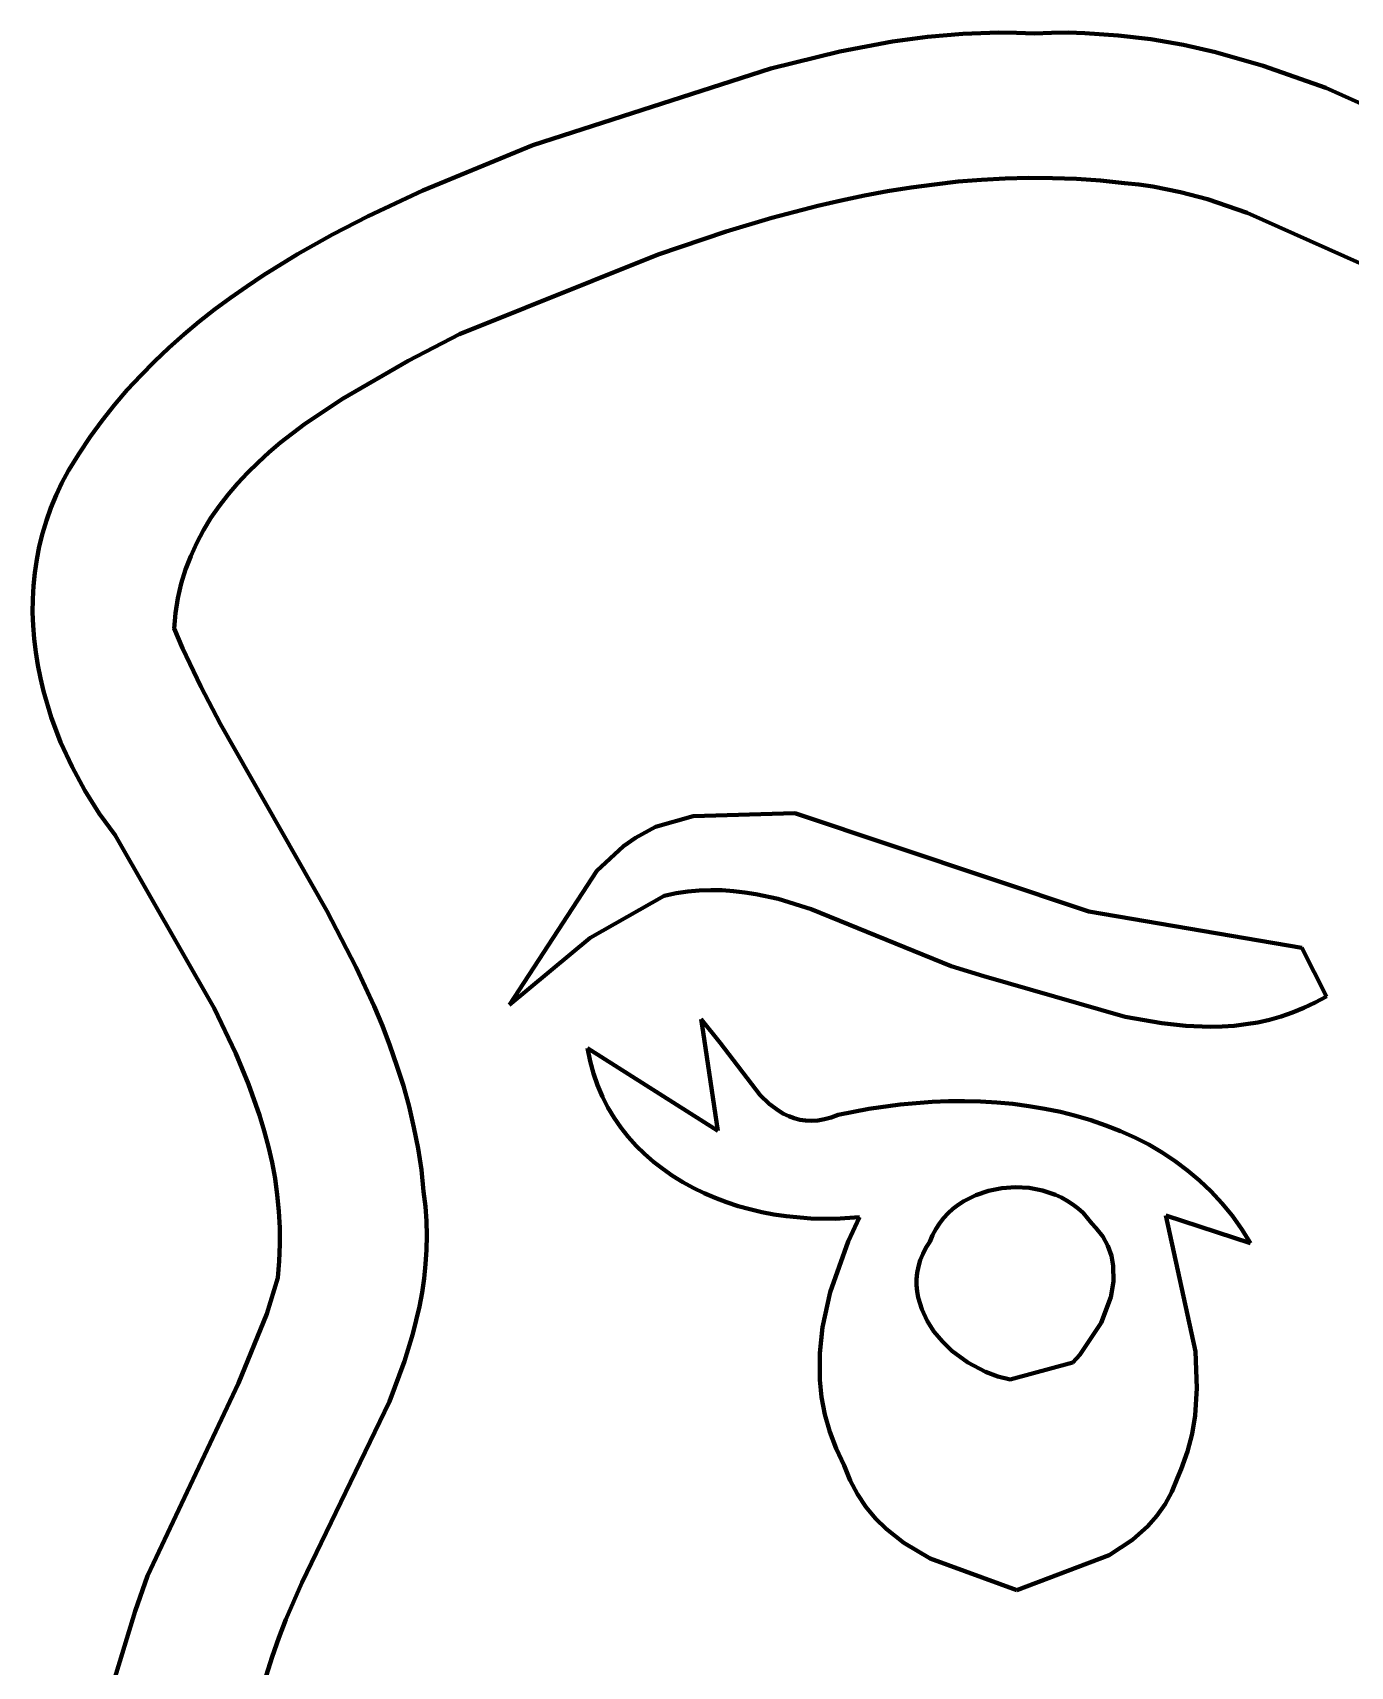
# Model space of a CAD drawing. Header units: millimetres. Extents: x 0 to 17.8, y 0 to 10.
# Drawn here: x 13.922 to 14.755, y 7.755 to 8.788 of the extents above; entities that cross this region are included whole.
import ezdxf

# ---------------------------------------------------------------- set-up
doc = ezdxf.new("R2010")
doc.units = ezdxf.units.MM
doc.layers.add('color#010101ff', color=7, linetype='CONTINUOUS', lineweight=100)
doc.layers.add('color#ffffffff', color=7, linetype='CONTINUOUS', lineweight=100)

msp = doc.modelspace()

# ---------------------------------------------------------------- linework, layer by layer
at = {"layer": 'color#010101ff'}
for p, q in [((14.4324, 8.776), (14.4655, 8.7822)), ((14.4655, 8.7822), (14.4877, 8.7852)), ((14.4877, 8.7852), (14.5101, 8.7871)), ((14.5101, 8.7871), (14.5327, 8.7879)), ((14.5327, 8.7879), (14.544, 8.7878)), ((14.544, 8.7878), (14.5554, 8.7874)), ((14.5554, 8.7874), (14.566, 8.7878)), ((14.566, 8.7878), (14.5766, 8.7879)), ((14.5766, 8.7879), (14.5872, 8.7876)), ((14.5872, 8.7876), (14.6081, 8.7862)), ((14.6081, 8.7862), (14.6288, 8.7837)), ((14.6288, 8.7837), (14.6494, 8.7801)), ((14.6494, 8.7801), (14.6697, 8.7755)), ((14.3887, 8.7653), (14.4324, 8.776)), ((14.6697, 8.7755), (14.6999, 8.767)), ((14.2384, 8.7168), (14.3887, 8.7653)), ((14.6999, 8.767), (14.7395, 8.7531)), ((14.7395, 8.7531), (14.8446, 8.7053)), ((14.1688, 8.6881), (14.2384, 8.7168)), ((14.1343, 8.6719), (14.1688, 8.6881)), ((14.4625, 8.6876), (14.4478, 8.6849)), ((14.4773, 8.69), (14.4625, 8.6876)), ((14.4921, 8.692), (14.4773, 8.69)), ((14.507, 8.6937), (14.4921, 8.692)), ((14.5219, 8.6949), (14.507, 8.6937)), ((14.5368, 8.6957), (14.5219, 8.6949)), ((14.5518, 8.6961), (14.5368, 8.6957)), ((14.5668, 8.696), (14.5518, 8.6961)), ((14.5819, 8.6955), (14.5668, 8.696)), ((14.597, 8.6944), (14.5819, 8.6955)), ((14.6122, 8.6928), (14.597, 8.6944)), ((14.6212, 8.6919), (14.6122, 8.6928)), ((14.6301, 8.6906), (14.6212, 8.6919)), ((14.6475, 8.6871), (14.6301, 8.6906)), ((14.6647, 8.6826), (14.6475, 8.6871)), ((14.4185, 8.6784), (14.3893, 8.6708)), ((14.4331, 8.6818), (14.4185, 8.6784)), ((14.4478, 8.6849), (14.4331, 8.6818)), ((14.6898, 8.674), (14.6647, 8.6826)), ((14.1117, 8.6603), (14.1343, 8.6719)), ((14.3893, 8.6708), (14.3604, 8.6622)), ((14.8038, 8.6229), (14.6898, 8.674)), ((14.0896, 8.6478), (14.1117, 8.6603)), ((14.3604, 8.6622), (14.3175, 8.6477)), ((14.068, 8.6345), (14.0896, 8.6478)), ((14.3175, 8.6477), (14.1919, 8.5973)), ((14.0575, 8.6275), (14.068, 8.6345)), ((14.0472, 8.6203), (14.0575, 8.6275)), ((14.0372, 8.6128), (14.0472, 8.6203)), ((14.0177, 8.597), (14.0273, 8.6051)), ((14.0273, 8.6051), (14.0372, 8.6128)), ((14.0083, 8.5887), (14.0177, 8.597)), ((14.1919, 8.5973), (14.1595, 8.5804)), ((13.9993, 8.5801), (14.0083, 8.5887)), ((13.9905, 8.5712), (13.9993, 8.5801)), ((14.1595, 8.5804), (14.118, 8.5565)), ((13.9739, 8.5525), (13.982, 8.562)), ((13.982, 8.562), (13.9905, 8.5712)), ((13.9661, 8.5426), (13.9739, 8.5525)), ((14.118, 8.5565), (14.094, 8.5404)), ((13.9586, 8.5324), (13.9661, 8.5426)), ((13.9516, 8.5219), (13.9586, 8.5324)), ((14.094, 8.5404), (14.0789, 8.5287)), ((13.9449, 8.511), (13.9516, 8.5219)), ((14.0717, 8.5226), (14.0647, 8.5162)), ((14.0789, 8.5287), (14.0717, 8.5226)), ((13.9407, 8.5032), (13.9449, 8.511)), ((14.0647, 8.5162), (14.058, 8.5097)), ((13.937, 8.4954), (13.9407, 8.5032)), ((14.0517, 8.5029), (14.0457, 8.4959)), ((14.058, 8.5097), (14.0517, 8.5029)), ((13.9337, 8.4874), (13.937, 8.4954)), ((14.0457, 8.4959), (14.0401, 8.4886)), ((13.9284, 8.4712), (13.9309, 8.4794)), ((13.9309, 8.4794), (13.9337, 8.4874)), ((14.0349, 8.4811), (14.0301, 8.4733)), ((14.0401, 8.4886), (14.0349, 8.4811)), ((13.9264, 8.463), (13.9284, 8.4712)), ((14.0301, 8.4733), (14.0259, 8.4653)), ((13.9248, 8.4548), (13.9264, 8.463)), ((14.0259, 8.4653), (14.0221, 8.457)), ((13.9236, 8.4465), (13.9248, 8.4548)), ((14.0188, 8.4484), (14.0161, 8.4396)), ((14.0221, 8.457), (14.0188, 8.4484)), ((13.9223, 8.4298), (13.9228, 8.4381)), ((13.9228, 8.4381), (13.9236, 8.4465)), ((14.0161, 8.4396), (14.014, 8.4304)), ((13.9222, 8.4214), (13.9223, 8.4298)), ((14.014, 8.4304), (14.0125, 8.4209)), ((13.9225, 8.413), (13.9222, 8.4214)), ((14.0125, 8.4209), (14.0117, 8.4111)), ((13.9232, 8.4047), (13.9225, 8.413)), ((14.0117, 8.4111), (14.017, 8.3988)), ((13.9242, 8.3963), (13.9232, 8.4047)), ((14.017, 8.3988), (14.0285, 8.3746)), ((13.9255, 8.388), (13.9242, 8.3963)), ((13.9271, 8.3797), (13.9255, 8.388)), ((13.9291, 8.3715), (13.9271, 8.3797)), ((13.9339, 8.3552), (13.9291, 8.3715)), ((14.0285, 8.3746), (14.0409, 8.3507)), ((13.9399, 8.3393), (13.9339, 8.3552)), ((14.0409, 8.3507), (14.1081, 8.2328)), ((13.9471, 8.3237), (13.9399, 8.3393)), ((13.9552, 8.3087), (13.9471, 8.3237)), ((13.9643, 8.2943), (13.9552, 8.3087)), ((13.9743, 8.2806), (13.9643, 8.2943)), ((14.3396, 8.2926), (14.4039, 8.2944)), ((14.4039, 8.2944), (14.5897, 8.2323)), ((14.3032, 8.2789), (14.3159, 8.2858)), ((14.3159, 8.2858), (14.3396, 8.2926)), ((14.037, 8.1711), (13.9743, 8.2806)), ((14.2787, 8.2581), (14.2956, 8.2735)), ((14.2956, 8.2735), (14.3032, 8.2789)), ((14.2236, 8.1733), (14.2787, 8.2581)), ((14.3213, 8.2422), (14.2746, 8.2157)), ((14.3288, 8.2438), (14.3213, 8.2422)), ((14.3362, 8.2449), (14.3288, 8.2438)), ((14.3435, 8.2456), (14.3362, 8.2449)), ((14.3508, 8.2458), (14.3435, 8.2456)), ((14.358, 8.2457), (14.3508, 8.2458)), ((14.3652, 8.2452), (14.358, 8.2457)), ((14.3723, 8.2444), (14.3652, 8.2452)), ((14.3793, 8.2433), (14.3723, 8.2444)), ((14.3933, 8.2402), (14.3793, 8.2433)), ((14.1081, 8.2328), (14.1267, 8.1968)), ((14.4141, 8.2337), (14.3933, 8.2402)), ((14.5026, 8.1978), (14.4141, 8.2337)), ((14.5897, 8.2323), (14.7243, 8.2094)), ((14.2746, 8.2157), (14.2236, 8.1733)), ((14.7243, 8.2094), (14.7398, 8.1786)), ((14.1267, 8.1968), (14.138, 8.1724)), ((14.5233, 8.1915), (14.5026, 8.1978)), ((14.6127, 8.1657), (14.5233, 8.1915)), ((14.0507, 8.1426), (14.037, 8.1711)), ((14.138, 8.1724), (14.1432, 8.16)), ((14.7256, 8.1713), (14.7184, 8.1684)), ((14.7327, 8.1747), (14.7256, 8.1713)), ((14.7398, 8.1786), (14.7327, 8.1747)), ((14.1432, 8.16), (14.148, 8.1475)), ((14.3446, 8.1643), (14.3567, 8.1493)), ((14.3459, 8.156), (14.3446, 8.1643)), ((14.6357, 8.1616), (14.6127, 8.1657)), ((14.651, 8.16), (14.6357, 8.1616)), ((14.6663, 8.1594), (14.651, 8.16)), ((14.6739, 8.1596), (14.6663, 8.1594)), ((14.6814, 8.1601), (14.6739, 8.1596)), ((14.6889, 8.161), (14.6814, 8.1601)), ((14.6964, 8.1622), (14.6889, 8.161)), ((14.7038, 8.1639), (14.6964, 8.1622)), ((14.7111, 8.1659), (14.7038, 8.1639)), ((14.7184, 8.1684), (14.7111, 8.1659)), ((14.3552, 8.0936), (14.3459, 8.156)), ((14.3567, 8.1493), (14.3819, 8.1162)), ((14.0587, 8.1232), (14.0507, 8.1426)), ((14.148, 8.1475), (14.1524, 8.1348)), ((14.2745, 8.1377), (14.2728, 8.1459)), ((14.2728, 8.1459), (14.3552, 8.0936)), ((14.1524, 8.1348), (14.1565, 8.122)), ((14.2766, 8.1299), (14.2745, 8.1377)), ((14.2792, 8.1224), (14.2766, 8.1299)), ((14.0656, 8.1036), (14.0587, 8.1232)), ((14.1565, 8.122), (14.1601, 8.109)), ((14.2823, 8.1152), (14.2792, 8.1224)), ((14.1601, 8.109), (14.1632, 8.0958)), ((14.2857, 8.1084), (14.2823, 8.1152)), ((14.2896, 8.1019), (14.2857, 8.1084)), ((14.3819, 8.1162), (14.3876, 8.1108)), ((14.3876, 8.1108), (14.3937, 8.1063)), ((14.4313, 8.1037), (14.4506, 8.1075)), ((14.4506, 8.1075), (14.4705, 8.1103)), ((14.4705, 8.1103), (14.4907, 8.1119)), ((14.4907, 8.1119), (14.5009, 8.1123)), ((14.5009, 8.1123), (14.5111, 8.1123)), ((14.5111, 8.1123), (14.5213, 8.1121)), ((14.5213, 8.1121), (14.5315, 8.1115)), ((14.5315, 8.1115), (14.5417, 8.1106)), ((14.5417, 8.1106), (14.5518, 8.1093)), ((14.5518, 8.1093), (14.5618, 8.1076)), ((14.5618, 8.1076), (14.5717, 8.1056)), ((14.0686, 8.0937), (14.0656, 8.1036)), ((14.2939, 8.0957), (14.2896, 8.1019)), ((14.3937, 8.1063), (14.3968, 8.1044)), ((14.3968, 8.1044), (14.4001, 8.1028)), ((14.4001, 8.1028), (14.4035, 8.1016)), ((14.4035, 8.1016), (14.4071, 8.1006)), ((14.4071, 8.1006), (14.4107, 8.1001)), ((14.4107, 8.1001), (14.4145, 8.0999)), ((14.4145, 8.0999), (14.4185, 8.1002)), ((14.4185, 8.1002), (14.4226, 8.1009)), ((14.4226, 8.1009), (14.4269, 8.1021)), ((14.4269, 8.1021), (14.4313, 8.1037)), ((14.5717, 8.1056), (14.5814, 8.1032)), ((14.5814, 8.1032), (14.591, 8.1003)), ((14.591, 8.1003), (14.6005, 8.0971)), ((14.0712, 8.0836), (14.0686, 8.0937)), ((14.1632, 8.0958), (14.1658, 8.0825)), ((14.2985, 8.0898), (14.2939, 8.0957)), ((14.3035, 8.0842), (14.2985, 8.0898)), ((14.6005, 8.0971), (14.6097, 8.0935)), ((14.6097, 8.0935), (14.6187, 8.0894)), ((14.6187, 8.0894), (14.6275, 8.0849)), ((14.0735, 8.0736), (14.0712, 8.0836)), ((14.1658, 8.0825), (14.1679, 8.0689)), ((14.3088, 8.079), (14.3035, 8.0842)), ((14.3145, 8.0741), (14.3088, 8.079)), ((14.6275, 8.0849), (14.636, 8.0799)), ((14.636, 8.0799), (14.6442, 8.0745)), ((14.0754, 8.0634), (14.0735, 8.0736)), ((14.1679, 8.0689), (14.1693, 8.0552)), ((14.3204, 8.0695), (14.3145, 8.0741)), ((14.3266, 8.0652), (14.3204, 8.0695)), ((14.6442, 8.0745), (14.6521, 8.0686)), ((14.6521, 8.0686), (14.6597, 8.0622)), ((14.0768, 8.0531), (14.0754, 8.0634)), ((14.333, 8.0612), (14.3266, 8.0652)), ((14.3396, 8.0576), (14.333, 8.0612)), ((14.3465, 8.0542), (14.3396, 8.0576)), ((14.5347, 8.0574), (14.5263, 8.0557)), ((14.5433, 8.058), (14.5347, 8.0574)), ((14.5519, 8.0575), (14.5433, 8.058)), ((14.5604, 8.0559), (14.5519, 8.0575)), ((14.5685, 8.0532), (14.5604, 8.0559)), ((14.6597, 8.0622), (14.6669, 8.0553)), ((14.0778, 8.0428), (14.0768, 8.0531)), ((14.1693, 8.0552), (14.1704, 8.0458)), ((14.1704, 8.0458), (14.1711, 8.0366)), ((14.3535, 8.0512), (14.3465, 8.0542)), ((14.3607, 8.0485), (14.3535, 8.0512)), ((14.3681, 8.0461), (14.3607, 8.0485)), ((14.3755, 8.044), (14.3681, 8.0461)), ((14.5071, 8.0469), (14.5038, 8.0444)), ((14.5107, 8.0492), (14.5071, 8.0469)), ((14.5182, 8.053), (14.5107, 8.0492)), ((14.5263, 8.0557), (14.5182, 8.053)), ((14.5723, 8.0514), (14.5685, 8.0532)), ((14.576, 8.0494), (14.5723, 8.0514)), ((14.5796, 8.0471), (14.576, 8.0494)), ((14.5829, 8.0445), (14.5796, 8.0471)), ((14.6669, 8.0553), (14.6738, 8.0479)), ((14.6738, 8.0479), (14.6802, 8.04)), ((14.0784, 8.0324), (14.0778, 8.0428)), ((14.1711, 8.0366), (14.1713, 8.0274)), ((14.3831, 8.0423), (14.3755, 8.044)), ((14.3907, 8.0408), (14.3831, 8.0423)), ((14.3984, 8.0396), (14.3907, 8.0408)), ((14.4139, 8.0382), (14.3984, 8.0396)), ((14.4294, 8.038), (14.4139, 8.0382)), ((14.4448, 8.0391), (14.4294, 8.038)), ((14.4375, 8.0237), (14.4448, 8.0391)), ((14.4978, 8.0385), (14.4952, 8.0351)), ((14.5007, 8.0416), (14.4978, 8.0385)), ((14.5038, 8.0444), (14.5007, 8.0416)), ((14.586, 8.0417), (14.5829, 8.0445)), ((14.5889, 8.0385), (14.586, 8.0417)), ((14.5915, 8.0351), (14.5889, 8.0385)), ((14.6918, 8.0227), (14.6384, 8.04)), ((14.6384, 8.04), (14.657, 7.9541)), ((14.6802, 8.04), (14.6862, 8.0316)), ((14.0785, 8.0219), (14.0784, 8.0324)), ((14.1713, 8.0274), (14.1711, 8.0183)), ((14.4909, 8.0277), (14.4892, 8.0235)), ((14.4929, 8.0315), (14.4909, 8.0277)), ((14.4952, 8.0351), (14.4929, 8.0315)), ((14.5941, 8.0324), (14.5915, 8.0351)), ((14.5985, 8.0268), (14.5941, 8.0324)), ((14.6017, 8.0209), (14.5985, 8.0268)), ((14.6862, 8.0316), (14.6918, 8.0227)), ((14.078, 8.0113), (14.0785, 8.0219)), ((14.1711, 8.0183), (14.1705, 8.0093)), ((14.4261, 7.9916), (14.4375, 8.0237)), ((14.4847, 8.0157), (14.4831, 8.0118)), ((14.4867, 8.0196), (14.4847, 8.0157)), ((14.4892, 8.0235), (14.4867, 8.0196)), ((14.6039, 8.0146), (14.6017, 8.0209)), ((14.6051, 8.0082), (14.6039, 8.0146)), ((14.0771, 8.0006), (14.078, 8.0113)), ((14.1705, 8.0093), (14.1696, 8.0003)), ((14.482, 8.0078), (14.4812, 8.0039)), ((14.4831, 8.0118), (14.482, 8.0078)), ((14.6052, 7.9984), (14.6051, 8.0082)), ((14.0702, 7.9779), (14.0771, 8.0006)), ((14.1696, 8.0003), (14.1683, 7.9914)), ((14.4812, 8.0039), (14.4808, 7.9999)), ((14.4808, 7.9999), (14.4808, 7.996)), ((14.4808, 7.996), (14.4811, 7.9921)), ((14.6035, 7.9884), (14.6052, 7.9984)), ((14.1683, 7.9914), (14.1666, 7.9826)), ((14.4213, 7.9696), (14.4261, 7.9916)), ((14.4811, 7.9921), (14.4818, 7.9883)), ((14.4818, 7.9883), (14.4841, 7.9808)), ((14.5974, 7.9723), (14.6035, 7.9884)), ((14.0523, 7.9341), (14.0702, 7.9779)), ((14.1666, 7.9826), (14.1625, 7.9652)), ((14.4841, 7.9808), (14.4875, 7.9736)), ((14.4875, 7.9736), (14.4918, 7.9668)), ((14.1625, 7.9652), (14.1572, 7.948)), ((14.4196, 7.953), (14.4213, 7.9696)), ((14.4918, 7.9668), (14.4971, 7.9604)), ((14.584, 7.9521), (14.5974, 7.9723)), ((14.4197, 7.9363), (14.4196, 7.953)), ((14.4971, 7.9604), (14.5031, 7.9546)), ((14.5031, 7.9546), (14.5133, 7.9471)), ((14.657, 7.9541), (14.658, 7.9309)), ((14.1572, 7.948), (14.1477, 7.9225)), ((14.5133, 7.9471), (14.5244, 7.9412)), ((14.54, 7.9365), (14.5795, 7.9472)), ((14.5795, 7.9472), (14.584, 7.9521)), ((13.9948, 7.8124), (14.0523, 7.9341)), ((14.4208, 7.9253), (14.4197, 7.9363)), ((14.5244, 7.9412), (14.5321, 7.9384)), ((14.5321, 7.9384), (14.54, 7.9365)), ((14.1477, 7.9225), (14.0924, 7.8078)), ((14.4229, 7.9143), (14.4208, 7.9253)), ((14.658, 7.9309), (14.6568, 7.9136)), ((14.4259, 7.9034), (14.4229, 7.9143)), ((14.6568, 7.9136), (14.6549, 7.9021)), ((14.43, 7.8927), (14.4259, 7.9034)), ((14.6549, 7.9021), (14.652, 7.8908)), ((14.4351, 7.8821), (14.43, 7.8927)), ((14.652, 7.8908), (14.648, 7.8797)), ((14.4388, 7.8726), (14.4351, 7.8821)), ((14.4434, 7.8639), (14.4388, 7.8726)), ((14.6456, 7.8742), (14.6421, 7.8654)), ((14.648, 7.8797), (14.6456, 7.8742)), ((14.4487, 7.8559), (14.4434, 7.8639)), ((14.6421, 7.8654), (14.6378, 7.8575)), ((14.4548, 7.8486), (14.4487, 7.8559)), ((14.6327, 7.8502), (14.627, 7.8437)), ((14.6378, 7.8575), (14.6327, 7.8502)), ((14.4616, 7.842), (14.4548, 7.8486)), ((14.4728, 7.8331), (14.4616, 7.842)), ((14.627, 7.8437), (14.6172, 7.835)), ((14.4894, 7.8233), (14.4728, 7.8331)), ((14.6172, 7.835), (14.6025, 7.8253)), ((14.5442, 7.8032), (14.4894, 7.8233)), ((14.6025, 7.8253), (14.5442, 7.8032)), ((13.9871, 7.7899), (13.9948, 7.8124)), ((14.0924, 7.8078), (14.0872, 7.7963)), ((13.9735, 7.7458), (13.9871, 7.7899)), ((14.0872, 7.7963), (14.0823, 7.7847)), ((14.0823, 7.7847), (14.0778, 7.773)), ((14.0778, 7.773), (14.0736, 7.7611)), ((14.0736, 7.7611), (14.0698, 7.7491))]:
    msp.add_line(p, q, dxfattribs=at)
at = {"layer": 'color#ffffffff'}
for p, q in [((14.4655, 8.7822), (14.4324, 8.776)), ((14.4877, 8.7852), (14.4655, 8.7822)), ((14.5101, 8.7871), (14.4877, 8.7852)), ((14.5327, 8.7879), (14.5101, 8.7871)), ((14.544, 8.7878), (14.5327, 8.7879)), ((14.5554, 8.7874), (14.544, 8.7878)), ((14.566, 8.7878), (14.5554, 8.7874)), ((14.5766, 8.7879), (14.566, 8.7878)), ((14.5872, 8.7876), (14.5766, 8.7879)), ((14.6081, 8.7862), (14.5872, 8.7876)), ((14.6288, 8.7837), (14.6081, 8.7862)), ((14.6494, 8.7801), (14.6288, 8.7837)), ((14.6697, 8.7755), (14.6494, 8.7801)), ((14.4324, 8.776), (14.3887, 8.7653)), ((14.6999, 8.767), (14.6697, 8.7755)), ((14.3887, 8.7653), (14.2384, 8.7168)), ((14.7395, 8.7531), (14.6999, 8.767)), ((14.8446, 8.7053), (14.7395, 8.7531)), ((14.2384, 8.7168), (14.1688, 8.6881)), ((14.1688, 8.6881), (14.1343, 8.6719)), ((14.4478, 8.6849), (14.4625, 8.6876)), ((14.4625, 8.6876), (14.4773, 8.69)), ((14.4773, 8.69), (14.4921, 8.692)), ((14.4921, 8.692), (14.507, 8.6937)), ((14.507, 8.6937), (14.5219, 8.6949)), ((14.5219, 8.6949), (14.5368, 8.6957)), ((14.5368, 8.6957), (14.5518, 8.6961)), ((14.5518, 8.6961), (14.5668, 8.696)), ((14.5668, 8.696), (14.5819, 8.6955)), ((14.5819, 8.6955), (14.597, 8.6944)), ((14.597, 8.6944), (14.6122, 8.6928)), ((14.6122, 8.6928), (14.6212, 8.6919)), ((14.6212, 8.6919), (14.6301, 8.6906)), ((14.6301, 8.6906), (14.6475, 8.6871)), ((14.6475, 8.6871), (14.6647, 8.6826)), ((14.3893, 8.6708), (14.4185, 8.6784)), ((14.4185, 8.6784), (14.4331, 8.6818)), ((14.4331, 8.6818), (14.4478, 8.6849)), ((14.6647, 8.6826), (14.6898, 8.674)), ((14.1343, 8.6719), (14.1117, 8.6603)), ((14.3604, 8.6622), (14.3893, 8.6708)), ((14.6898, 8.674), (14.8038, 8.6229)), ((14.1117, 8.6603), (14.0896, 8.6478)), ((14.3175, 8.6477), (14.3604, 8.6622)), ((14.0896, 8.6478), (14.068, 8.6345)), ((14.1919, 8.5973), (14.3175, 8.6477)), ((14.068, 8.6345), (14.0575, 8.6275)), ((14.0575, 8.6275), (14.0472, 8.6203)), ((14.0472, 8.6203), (14.0372, 8.6128)), ((14.0273, 8.6051), (14.0177, 8.597)), ((14.0372, 8.6128), (14.0273, 8.6051)), ((14.0177, 8.597), (14.0083, 8.5887)), ((14.1595, 8.5804), (14.1919, 8.5973)), ((14.0083, 8.5887), (13.9993, 8.5801)), ((13.9993, 8.5801), (13.9905, 8.5712)), ((14.118, 8.5565), (14.1595, 8.5804)), ((13.982, 8.562), (13.9739, 8.5525)), ((13.9905, 8.5712), (13.982, 8.562)), ((13.9739, 8.5525), (13.9661, 8.5426)), ((14.094, 8.5404), (14.118, 8.5565)), ((13.9661, 8.5426), (13.9586, 8.5324)), ((13.9586, 8.5324), (13.9516, 8.5219)), ((14.0789, 8.5287), (14.094, 8.5404)), ((13.9516, 8.5219), (13.9449, 8.511)), ((14.0647, 8.5162), (14.0717, 8.5226)), ((14.0717, 8.5226), (14.0789, 8.5287)), ((13.9449, 8.511), (13.9407, 8.5032)), ((14.058, 8.5097), (14.0647, 8.5162)), ((13.9407, 8.5032), (13.937, 8.4954)), ((14.0457, 8.4959), (14.0517, 8.5029)), ((14.0517, 8.5029), (14.058, 8.5097)), ((13.937, 8.4954), (13.9337, 8.4874)), ((14.0401, 8.4886), (14.0457, 8.4959)), ((13.9309, 8.4794), (13.9284, 8.4712)), ((13.9337, 8.4874), (13.9309, 8.4794)), ((14.0301, 8.4733), (14.0349, 8.4811)), ((14.0349, 8.4811), (14.0401, 8.4886)), ((13.9284, 8.4712), (13.9264, 8.463)), ((14.0259, 8.4653), (14.0301, 8.4733)), ((13.9264, 8.463), (13.9248, 8.4548)), ((14.0221, 8.457), (14.0259, 8.4653)), ((13.9248, 8.4548), (13.9236, 8.4465)), ((14.0161, 8.4396), (14.0188, 8.4484)), ((14.0188, 8.4484), (14.0221, 8.457)), ((13.9228, 8.4381), (13.9223, 8.4298)), ((13.9236, 8.4465), (13.9228, 8.4381)), ((14.014, 8.4304), (14.0161, 8.4396)), ((13.9223, 8.4298), (13.9222, 8.4214)), ((14.0125, 8.4209), (14.014, 8.4304)), ((13.9222, 8.4214), (13.9225, 8.413)), ((14.0117, 8.4111), (14.0125, 8.4209)), ((13.9225, 8.413), (13.9232, 8.4047)), ((14.017, 8.3988), (14.0117, 8.4111)), ((13.9232, 8.4047), (13.9242, 8.3963)), ((14.0285, 8.3746), (14.017, 8.3988)), ((13.9242, 8.3963), (13.9255, 8.388)), ((13.9255, 8.388), (13.9271, 8.3797)), ((13.9271, 8.3797), (13.9291, 8.3715)), ((13.9291, 8.3715), (13.9339, 8.3552)), ((14.0409, 8.3507), (14.0285, 8.3746)), ((13.9339, 8.3552), (13.9399, 8.3393)), ((14.1081, 8.2328), (14.0409, 8.3507)), ((13.9399, 8.3393), (13.9471, 8.3237)), ((13.9471, 8.3237), (13.9552, 8.3087)), ((13.9552, 8.3087), (13.9643, 8.2943)), ((13.9643, 8.2943), (13.9743, 8.2806)), ((14.4039, 8.2944), (14.3396, 8.2926)), ((14.5897, 8.2323), (14.4039, 8.2944)), ((14.3159, 8.2858), (14.3032, 8.2789)), ((14.3396, 8.2926), (14.3159, 8.2858)), ((13.9743, 8.2806), (14.037, 8.1711)), ((14.2956, 8.2735), (14.2787, 8.2581)), ((14.3032, 8.2789), (14.2956, 8.2735)), ((14.2787, 8.2581), (14.2236, 8.1733)), ((14.2746, 8.2157), (14.3213, 8.2422)), ((14.3213, 8.2422), (14.3288, 8.2438)), ((14.3288, 8.2438), (14.3362, 8.2449)), ((14.3362, 8.2449), (14.3435, 8.2456)), ((14.3435, 8.2456), (14.3508, 8.2458)), ((14.3508, 8.2458), (14.358, 8.2457)), ((14.358, 8.2457), (14.3652, 8.2452)), ((14.3652, 8.2452), (14.3723, 8.2444)), ((14.3723, 8.2444), (14.3793, 8.2433)), ((14.3793, 8.2433), (14.3933, 8.2402)), ((14.1267, 8.1968), (14.1081, 8.2328)), ((14.3933, 8.2402), (14.4141, 8.2337)), ((14.4141, 8.2337), (14.5026, 8.1978)), ((14.7243, 8.2094), (14.5897, 8.2323)), ((14.2236, 8.1733), (14.2746, 8.2157)), ((14.7398, 8.1786), (14.7243, 8.2094)), ((14.138, 8.1724), (14.1267, 8.1968)), ((14.5026, 8.1978), (14.5233, 8.1915)), ((14.5233, 8.1915), (14.6127, 8.1657)), ((14.037, 8.1711), (14.0507, 8.1426)), ((14.1432, 8.16), (14.138, 8.1724)), ((14.7184, 8.1684), (14.7256, 8.1713)), ((14.7256, 8.1713), (14.7327, 8.1747)), ((14.7327, 8.1747), (14.7398, 8.1786)), ((14.148, 8.1475), (14.1432, 8.16)), ((14.3446, 8.1643), (14.3459, 8.156)), ((14.3567, 8.1493), (14.3446, 8.1643)), ((14.6127, 8.1657), (14.6357, 8.1616)), ((14.6357, 8.1616), (14.651, 8.16)), ((14.651, 8.16), (14.6663, 8.1594)), ((14.6663, 8.1594), (14.6739, 8.1596)), ((14.6739, 8.1596), (14.6814, 8.1601)), ((14.6814, 8.1601), (14.6889, 8.161)), ((14.6889, 8.161), (14.6964, 8.1622)), ((14.6964, 8.1622), (14.7038, 8.1639)), ((14.7038, 8.1639), (14.7111, 8.1659)), ((14.7111, 8.1659), (14.7184, 8.1684)), ((14.3459, 8.156), (14.3552, 8.0936)), ((14.3819, 8.1162), (14.3567, 8.1493)), ((14.0507, 8.1426), (14.0587, 8.1232)), ((14.1524, 8.1348), (14.148, 8.1475)), ((14.3552, 8.0936), (14.2728, 8.1459)), ((14.2728, 8.1459), (14.2745, 8.1377)), ((14.1565, 8.122), (14.1524, 8.1348)), ((14.2745, 8.1377), (14.2766, 8.1299)), ((14.2766, 8.1299), (14.2792, 8.1224)), ((14.0587, 8.1232), (14.0656, 8.1036)), ((14.1601, 8.109), (14.1565, 8.122)), ((14.2792, 8.1224), (14.2823, 8.1152)), ((14.1632, 8.0958), (14.1601, 8.109)), ((14.2823, 8.1152), (14.2857, 8.1084)), ((14.2857, 8.1084), (14.2896, 8.1019)), ((14.3876, 8.1108), (14.3819, 8.1162)), ((14.3937, 8.1063), (14.3876, 8.1108)), ((14.4506, 8.1075), (14.4313, 8.1037)), ((14.4705, 8.1103), (14.4506, 8.1075)), ((14.4907, 8.1119), (14.4705, 8.1103)), ((14.5009, 8.1123), (14.4907, 8.1119)), ((14.5111, 8.1123), (14.5009, 8.1123)), ((14.5213, 8.1121), (14.5111, 8.1123)), ((14.5315, 8.1115), (14.5213, 8.1121)), ((14.5417, 8.1106), (14.5315, 8.1115)), ((14.5518, 8.1093), (14.5417, 8.1106)), ((14.5618, 8.1076), (14.5518, 8.1093)), ((14.5717, 8.1056), (14.5618, 8.1076)), ((14.0656, 8.1036), (14.0686, 8.0937)), ((14.2896, 8.1019), (14.2939, 8.0957)), ((14.3968, 8.1044), (14.3937, 8.1063)), ((14.4001, 8.1028), (14.3968, 8.1044)), ((14.4035, 8.1016), (14.4001, 8.1028)), ((14.4071, 8.1006), (14.4035, 8.1016)), ((14.4107, 8.1001), (14.4071, 8.1006)), ((14.4145, 8.0999), (14.4107, 8.1001)), ((14.4185, 8.1002), (14.4145, 8.0999)), ((14.4226, 8.1009), (14.4185, 8.1002)), ((14.4269, 8.1021), (14.4226, 8.1009)), ((14.4313, 8.1037), (14.4269, 8.1021)), ((14.5814, 8.1032), (14.5717, 8.1056)), ((14.591, 8.1003), (14.5814, 8.1032)), ((14.6005, 8.0971), (14.591, 8.1003)), ((14.0686, 8.0937), (14.0712, 8.0836)), ((14.1658, 8.0825), (14.1632, 8.0958)), ((14.2939, 8.0957), (14.2985, 8.0898)), ((14.2985, 8.0898), (14.3035, 8.0842)), ((14.6097, 8.0935), (14.6005, 8.0971)), ((14.6187, 8.0894), (14.6097, 8.0935)), ((14.6275, 8.0849), (14.6187, 8.0894)), ((14.0712, 8.0836), (14.0735, 8.0736)), ((14.1679, 8.0689), (14.1658, 8.0825)), ((14.3035, 8.0842), (14.3088, 8.079)), ((14.3088, 8.079), (14.3145, 8.0741)), ((14.636, 8.0799), (14.6275, 8.0849)), ((14.6442, 8.0745), (14.636, 8.0799)), ((14.0735, 8.0736), (14.0754, 8.0634)), ((14.1693, 8.0552), (14.1679, 8.0689)), ((14.3145, 8.0741), (14.3204, 8.0695)), ((14.3204, 8.0695), (14.3266, 8.0652)), ((14.6521, 8.0686), (14.6442, 8.0745)), ((14.6597, 8.0622), (14.6521, 8.0686)), ((14.0754, 8.0634), (14.0768, 8.0531)), ((14.3266, 8.0652), (14.333, 8.0612)), ((14.333, 8.0612), (14.3396, 8.0576)), ((14.3396, 8.0576), (14.3465, 8.0542)), ((14.5263, 8.0557), (14.5347, 8.0574)), ((14.5347, 8.0574), (14.5433, 8.058)), ((14.5433, 8.058), (14.5519, 8.0575)), ((14.5519, 8.0575), (14.5604, 8.0559)), ((14.5604, 8.0559), (14.5685, 8.0532)), ((14.6669, 8.0553), (14.6597, 8.0622)), ((14.0768, 8.0531), (14.0778, 8.0428)), ((14.1704, 8.0458), (14.1693, 8.0552)), ((14.1711, 8.0366), (14.1704, 8.0458)), ((14.3465, 8.0542), (14.3535, 8.0512)), ((14.3535, 8.0512), (14.3607, 8.0485)), ((14.3607, 8.0485), (14.3681, 8.0461)), ((14.3681, 8.0461), (14.3755, 8.044)), ((14.5038, 8.0444), (14.5071, 8.0469)), ((14.5071, 8.0469), (14.5107, 8.0492)), ((14.5107, 8.0492), (14.5182, 8.053)), ((14.5182, 8.053), (14.5263, 8.0557)), ((14.5685, 8.0532), (14.5723, 8.0514)), ((14.5723, 8.0514), (14.576, 8.0494)), ((14.576, 8.0494), (14.5796, 8.0471)), ((14.5796, 8.0471), (14.5829, 8.0445)), ((14.6738, 8.0479), (14.6669, 8.0553)), ((14.6802, 8.04), (14.6738, 8.0479)), ((14.0778, 8.0428), (14.0784, 8.0324)), ((14.1713, 8.0274), (14.1711, 8.0366)), ((14.3755, 8.044), (14.3831, 8.0423)), ((14.3831, 8.0423), (14.3907, 8.0408)), ((14.3907, 8.0408), (14.3984, 8.0396)), ((14.3984, 8.0396), (14.4139, 8.0382)), ((14.4139, 8.0382), (14.4294, 8.038)), ((14.4294, 8.038), (14.4448, 8.0391)), ((14.4448, 8.0391), (14.4375, 8.0237)), ((14.4952, 8.0351), (14.4978, 8.0385)), ((14.4978, 8.0385), (14.5007, 8.0416)), ((14.5007, 8.0416), (14.5038, 8.0444)), ((14.5829, 8.0445), (14.586, 8.0417)), ((14.586, 8.0417), (14.5889, 8.0385)), ((14.5889, 8.0385), (14.5915, 8.0351)), ((14.657, 7.9541), (14.6384, 8.04)), ((14.6384, 8.04), (14.6918, 8.0227)), ((14.6862, 8.0316), (14.6802, 8.04)), ((14.0784, 8.0324), (14.0785, 8.0219)), ((14.1711, 8.0183), (14.1713, 8.0274)), ((14.4892, 8.0235), (14.4909, 8.0277)), ((14.4909, 8.0277), (14.4929, 8.0315)), ((14.4929, 8.0315), (14.4952, 8.0351)), ((14.5915, 8.0351), (14.5941, 8.0324)), ((14.5941, 8.0324), (14.5985, 8.0268)), ((14.5985, 8.0268), (14.6017, 8.0209)), ((14.6918, 8.0227), (14.6862, 8.0316)), ((14.0785, 8.0219), (14.078, 8.0113)), ((14.1705, 8.0093), (14.1711, 8.0183)), ((14.4375, 8.0237), (14.4261, 7.9916)), ((14.4831, 8.0118), (14.4847, 8.0157)), ((14.4847, 8.0157), (14.4867, 8.0196)), ((14.4867, 8.0196), (14.4892, 8.0235)), ((14.6017, 8.0209), (14.6039, 8.0146)), ((14.6039, 8.0146), (14.6051, 8.0082)), ((14.078, 8.0113), (14.0771, 8.0006)), ((14.1696, 8.0003), (14.1705, 8.0093)), ((14.4812, 8.0039), (14.482, 8.0078)), ((14.482, 8.0078), (14.4831, 8.0118)), ((14.6051, 8.0082), (14.6052, 7.9984)), ((14.0771, 8.0006), (14.0702, 7.9779)), ((14.1683, 7.9914), (14.1696, 8.0003)), ((14.4808, 7.9999), (14.4812, 8.0039)), ((14.4808, 7.996), (14.4808, 7.9999)), ((14.4811, 7.9921), (14.4808, 7.996)), ((14.6052, 7.9984), (14.6035, 7.9884)), ((14.1666, 7.9826), (14.1683, 7.9914)), ((14.4261, 7.9916), (14.4213, 7.9696)), ((14.4818, 7.9883), (14.4811, 7.9921)), ((14.4841, 7.9808), (14.4818, 7.9883)), ((14.6035, 7.9884), (14.5974, 7.9723)), ((14.0702, 7.9779), (14.0523, 7.9341)), ((14.1625, 7.9652), (14.1666, 7.9826)), ((14.4875, 7.9736), (14.4841, 7.9808)), ((14.4918, 7.9668), (14.4875, 7.9736)), ((14.1572, 7.948), (14.1625, 7.9652)), ((14.4213, 7.9696), (14.4196, 7.953)), ((14.4971, 7.9604), (14.4918, 7.9668)), ((14.5974, 7.9723), (14.584, 7.9521)), ((14.4196, 7.953), (14.4197, 7.9363)), ((14.5031, 7.9546), (14.4971, 7.9604)), ((14.5133, 7.9471), (14.5031, 7.9546)), ((14.658, 7.9309), (14.657, 7.9541)), ((14.1477, 7.9225), (14.1572, 7.948)), ((14.5244, 7.9412), (14.5133, 7.9471)), ((14.5795, 7.9472), (14.54, 7.9365)), ((14.584, 7.9521), (14.5795, 7.9472)), ((14.0523, 7.9341), (13.9948, 7.8124)), ((14.4197, 7.9363), (14.4208, 7.9253)), ((14.5321, 7.9384), (14.5244, 7.9412)), ((14.54, 7.9365), (14.5321, 7.9384)), ((14.0924, 7.8078), (14.1477, 7.9225)), ((14.4208, 7.9253), (14.4229, 7.9143)), ((14.6568, 7.9136), (14.658, 7.9309)), ((14.4229, 7.9143), (14.4259, 7.9034)), ((14.6549, 7.9021), (14.6568, 7.9136)), ((14.4259, 7.9034), (14.43, 7.8927)), ((14.652, 7.8908), (14.6549, 7.9021)), ((14.43, 7.8927), (14.4351, 7.8821)), ((14.648, 7.8797), (14.652, 7.8908)), ((14.4351, 7.8821), (14.4388, 7.8726)), ((14.4388, 7.8726), (14.4434, 7.8639)), ((14.6421, 7.8654), (14.6456, 7.8742)), ((14.6456, 7.8742), (14.648, 7.8797)), ((14.4434, 7.8639), (14.4487, 7.8559)), ((14.6378, 7.8575), (14.6421, 7.8654)), ((14.4487, 7.8559), (14.4548, 7.8486)), ((14.627, 7.8437), (14.6327, 7.8502)), ((14.6327, 7.8502), (14.6378, 7.8575)), ((14.4548, 7.8486), (14.4616, 7.842)), ((14.4616, 7.842), (14.4728, 7.8331)), ((14.6172, 7.835), (14.627, 7.8437)), ((14.4728, 7.8331), (14.4894, 7.8233)), ((14.6025, 7.8253), (14.6172, 7.835)), ((14.4894, 7.8233), (14.5442, 7.8032)), ((14.5442, 7.8032), (14.6025, 7.8253)), ((13.9948, 7.8124), (13.9871, 7.7899)), ((14.0872, 7.7963), (14.0924, 7.8078)), ((13.9871, 7.7899), (13.9735, 7.7458)), ((14.0823, 7.7847), (14.0872, 7.7963)), ((14.0778, 7.773), (14.0823, 7.7847)), ((14.0736, 7.7611), (14.0778, 7.773)), ((14.0698, 7.7491), (14.0736, 7.7611))]:
    msp.add_line(p, q, dxfattribs=at)

doc.saveas('drawing.dxf')
